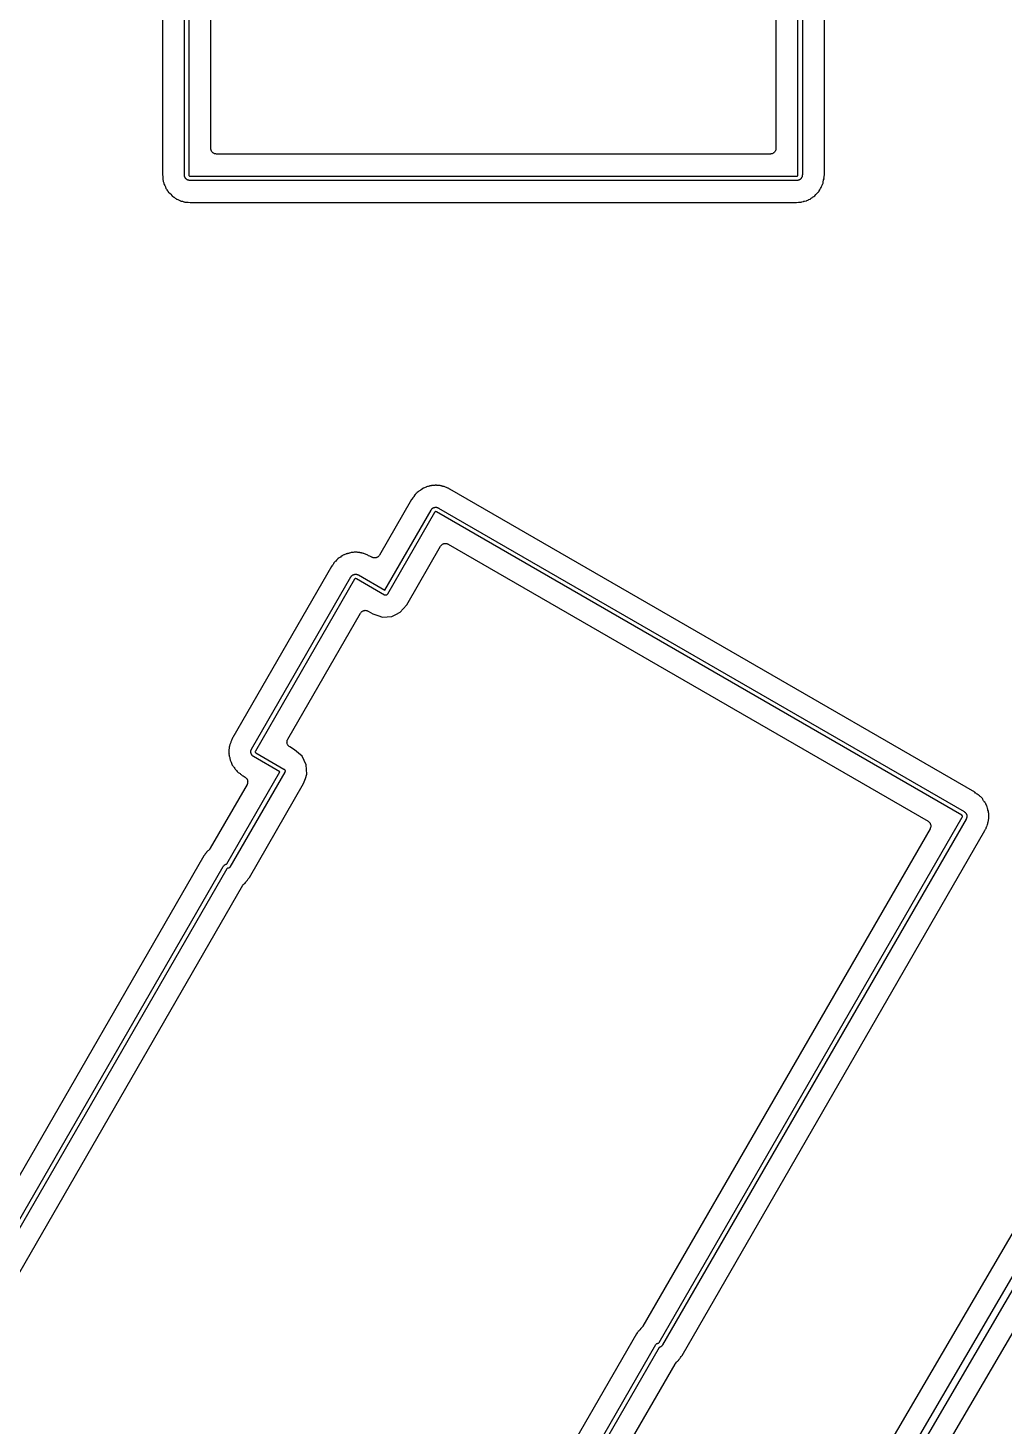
# Model space of a CAD drawing. Extents: x 63 to 223, y -147 to -32.
# Drawn here: x 188.03 to 210.49, y -121.15 to -88.98 of the extents above; entities that cross this region are included whole.
import ezdxf

# ---------------------------------------------------------------- set-up
doc = ezdxf.new("R2010")
doc.units = 0
doc.header["$MEASUREMENT"] = 0
doc.layers.add('BLACK', color=7, linetype='CONTINUOUS')

msp = doc.modelspace()

# ---------------------------------------------------------------- linework, layer by layer
at = {"layer": 'Black'}
for p, q in [((191.119, -78.3968), (191.119, -92.3582)), ((191.627, -92.3625), (191.627, -78.3925)), ((191.727, -78.3963), (191.727, -92.3587)), ((205.749, -92.3587), (205.749, -78.3963)), ((205.849, -78.3925), (205.849, -92.3625)), ((206.357, -92.3582), (206.357, -78.3968)), ((192.235, -91.7537), (192.235, -79.0013)), ((205.241, -79.0013), (205.241, -91.7537)), ((192.237, -91.7646), (192.235, -91.7537)), ((192.237, -91.7758), (192.237, -91.7646)), ((192.241, -91.7862), (192.237, -91.7758)), ((192.243, -91.7971), (192.241, -91.7862)), ((192.248, -91.8068), (192.243, -91.7971)), ((192.252, -91.8172), (192.248, -91.8068)), ((192.259, -91.8257), (192.252, -91.8172)), ((192.265, -91.8353), (192.259, -91.8257)), ((192.273, -91.8425), (192.265, -91.8353)), ((192.28, -91.851), (192.273, -91.8425)), ((192.29, -91.8565), (192.28, -91.851)), ((192.298, -91.8637), (192.29, -91.8565)), ((192.309, -91.8675), (192.298, -91.8637)), ((192.319, -91.873), (192.309, -91.8675)), ((192.33, -91.875), (192.319, -91.873)), ((192.34, -91.8788), (192.33, -91.875)), ((192.351, -91.8788), (192.34, -91.8788)), ((192.362, -91.8807), (192.351, -91.8788)), ((205.114, -91.8807), (192.362, -91.8807)), ((205.125, -91.8788), (205.114, -91.8807)), ((205.136, -91.8788), (205.125, -91.8788)), ((205.146, -91.875), (205.136, -91.8788)), ((205.157, -91.873), (205.146, -91.875)), ((205.167, -91.8675), (205.157, -91.873)), ((205.177, -91.8637), (205.167, -91.8675)), ((205.186, -91.8565), (205.177, -91.8637)), ((205.196, -91.851), (205.186, -91.8565)), ((205.203, -91.8425), (205.196, -91.851)), ((205.211, -91.8353), (205.203, -91.8425)), ((205.217, -91.8257), (205.211, -91.8353)), ((205.224, -91.8172), (205.217, -91.8257)), ((205.228, -91.8068), (205.224, -91.8172)), ((205.233, -91.7971), (205.228, -91.8068)), ((205.235, -91.7862), (205.233, -91.7971)), ((205.239, -91.7758), (205.235, -91.7862)), ((205.241, -91.7537), (205.239, -91.7646)), ((205.239, -91.7646), (205.239, -91.7758)), ((191.119, -92.3582), (191.126, -92.3952)), ((191.126, -92.3952), (191.127, -92.4106)), ((191.127, -92.4106), (191.129, -92.4258)), ((191.129, -92.4258), (191.127, -92.459)), ((191.127, -92.459), (191.131, -92.4705)), ((191.131, -92.4705), (191.135, -92.4907)), ((191.135, -92.4907), (191.138, -92.5084)), ((191.138, -92.5084), (191.139, -92.5095)), ((191.139, -92.5095), (191.143, -92.5282)), ((191.143, -92.5282), (191.149, -92.5467)), ((191.149, -92.5467), (191.15, -92.5545)), ((191.15, -92.5545), (191.153, -92.561)), ((191.153, -92.561), (191.16, -92.5794)), ((191.16, -92.5794), (191.161, -92.582)), ((191.161, -92.582), (191.175, -92.6031)), ((191.175, -92.6031), (191.183, -92.6209)), ((191.183, -92.6209), (191.191, -92.6384)), ((191.191, -92.6384), (191.2, -92.6705)), ((191.628, -92.3662), (191.627, -92.3625)), ((191.628, -92.37), (191.628, -92.3662)), ((191.628, -92.3729), (191.628, -92.37)), ((191.628, -92.3757), (191.628, -92.3729)), ((191.629, -92.3832), (191.628, -92.3757)), ((191.63, -92.3908), (191.629, -92.3832)), ((191.631, -92.3934), (191.63, -92.3908)), ((191.632, -92.3961), (191.631, -92.3934)), ((191.632, -92.3988), (191.632, -92.3961)), ((191.633, -92.4016), (191.632, -92.3988)), ((191.635, -92.4069), (191.633, -92.4016)), ((191.637, -92.4125), (191.635, -92.4069)), ((191.639, -92.4148), (191.637, -92.4125)), ((191.639, -92.416), (191.639, -92.4148)), ((191.639, -92.4161), (191.639, -92.416)), ((191.64, -92.4168), (191.639, -92.4161)), ((191.64, -92.4173), (191.64, -92.4168)), ((191.64, -92.4175), (191.64, -92.4173)), ((191.643, -92.4236), (191.64, -92.4175)), ((191.647, -92.4311), (191.643, -92.4236)), ((191.648, -92.4313), (191.647, -92.4311)), ((191.648, -92.4315), (191.648, -92.4313)), ((191.649, -92.4329), (191.648, -92.4315)), ((191.65, -92.4345), (191.649, -92.4329)), ((191.651, -92.4369), (191.65, -92.4345)), ((191.653, -92.4397), (191.651, -92.4369)), ((191.657, -92.4438), (191.653, -92.4397)), ((191.66, -92.4483), (191.657, -92.4438)), ((191.663, -92.4499), (191.66, -92.4483)), ((191.665, -92.4521), (191.663, -92.4499)), ((191.666, -92.4527), (191.665, -92.4521)), ((191.666, -92.4538), (191.666, -92.4527)), ((191.672, -92.4584), (191.666, -92.4538)), ((191.678, -92.4634), (191.672, -92.4584)), ((191.679, -92.4639), (191.678, -92.4634)), ((191.68, -92.4647), (191.679, -92.4639)), ((191.681, -92.4655), (191.68, -92.4647)), ((191.682, -92.4664), (191.681, -92.4655)), ((191.69, -92.4708), (191.682, -92.4664)), ((191.697, -92.4752), (191.69, -92.4708)), ((191.7, -92.4763), (191.697, -92.4752)), ((191.703, -92.4779), (191.7, -92.4763)), ((191.71, -92.4804), (191.703, -92.4779)), ((191.717, -92.4831), (191.71, -92.4804)), ((191.721, -92.4838), (191.717, -92.4831)), ((191.725, -92.4852), (191.721, -92.4838)), ((191.733, -92.4862), (191.725, -92.4852)), ((191.727, -92.3587), (191.727, -92.3616)), ((191.727, -92.3616), (191.727, -92.3654)), ((191.727, -92.3654), (191.728, -92.3665)), ((191.728, -92.3665), (191.728, -92.3669)), ((191.728, -92.3669), (191.728, -92.368)), ((191.728, -92.368), (191.728, -92.3691)), ((191.728, -92.3691), (191.728, -92.3694)), ((191.728, -92.3694), (191.728, -92.3702)), ((191.728, -92.3702), (191.729, -92.3725)), ((191.729, -92.3725), (191.732, -92.3783)), ((191.732, -92.3783), (191.734, -92.3802)), ((191.74, -92.4875), (191.733, -92.4862)), ((191.734, -92.3802), (191.736, -92.3817)), ((191.736, -92.3817), (191.738, -92.3836)), ((191.738, -92.3836), (191.742, -92.3859)), ((191.742, -92.4875), (191.74, -92.4875)), ((191.742, -92.3859), (191.745, -92.387)), ((191.745, -92.488), (191.742, -92.4875)), ((191.745, -92.387), (191.746, -92.3873)), ((191.749, -92.488), (191.745, -92.488)), ((191.746, -92.3873), (191.748, -92.3876)), ((191.748, -92.3876), (191.75, -92.3882)), ((191.753, -92.4887), (191.749, -92.488)), ((191.75, -92.3882), (191.75, -92.3882)), ((191.75, -92.3882), (191.754, -92.3882)), ((205.723, -92.4887), (191.753, -92.4887)), ((191.754, -92.3882), (191.757, -92.3887)), ((191.757, -92.3887), (205.718, -92.3887)), ((205.718, -92.3887), (205.719, -92.3885)), ((205.719, -92.3885), (205.724, -92.3884)), ((205.728, -92.4878), (205.723, -92.4887)), ((205.724, -92.3884), (205.729, -92.3875)), ((205.733, -92.4877), (205.728, -92.4878)), ((205.729, -92.3875), (205.734, -92.386)), ((205.729, -92.3875), (205.729, -92.3875)), ((205.734, -92.4875), (205.733, -92.4877)), ((205.734, -92.3859), (205.738, -92.3836)), ((205.734, -92.386), (205.734, -92.3859)), ((205.734, -92.3859), (205.734, -92.3859)), ((205.736, -92.4875), (205.734, -92.4875)), ((205.745, -92.486), (205.736, -92.4875)), ((205.736, -92.4875), (205.736, -92.4875)), ((205.736, -92.4875), (205.736, -92.4875)), ((205.738, -92.3836), (205.74, -92.3817)), ((205.74, -92.3817), (205.743, -92.3779)), ((205.74, -92.3817), (205.74, -92.3817)), ((205.743, -92.3779), (205.744, -92.3778)), ((205.744, -92.3773), (205.745, -92.3763)), ((205.744, -92.3778), (205.744, -92.3773)), ((205.745, -92.3752), (205.747, -92.371)), ((205.745, -92.3763), (205.745, -92.3752)), ((205.753, -92.4845), (205.745, -92.486)), ((205.747, -92.371), (205.748, -92.3695)), ((205.748, -92.3665), (205.749, -92.3654)), ((205.748, -92.3669), (205.748, -92.3665)), ((205.748, -92.3672), (205.748, -92.3669)), ((205.748, -92.3675), (205.748, -92.3672)), ((205.748, -92.3695), (205.748, -92.3675)), ((205.749, -92.3616), (205.749, -92.3587)), ((205.749, -92.3654), (205.749, -92.3616)), ((205.755, -92.4838), (205.753, -92.4844)), ((205.753, -92.4844), (205.753, -92.4845)), ((205.753, -92.4845), (205.753, -92.4845)), ((205.757, -92.4834), (205.755, -92.4838)), ((205.765, -92.4806), (205.757, -92.4834)), ((205.773, -92.4779), (205.765, -92.4806)), ((205.776, -92.4763), (205.773, -92.4779)), ((205.779, -92.4752), (205.776, -92.4763)), ((205.786, -92.4708), (205.779, -92.4752)), ((205.794, -92.4664), (205.786, -92.4708)), ((205.795, -92.4655), (205.794, -92.4664)), ((205.796, -92.4647), (205.795, -92.4655)), ((205.797, -92.4639), (205.796, -92.4647)), ((205.798, -92.4634), (205.797, -92.4639)), ((205.804, -92.4584), (205.798, -92.4634)), ((205.81, -92.4538), (205.804, -92.4584)), ((205.811, -92.4518), (205.81, -92.4527)), ((205.81, -92.4527), (205.81, -92.4538)), ((205.812, -92.4505), (205.811, -92.4518)), ((205.814, -92.4494), (205.812, -92.4505)), ((205.818, -92.4445), (205.814, -92.4494)), ((205.822, -92.4399), (205.818, -92.4445)), ((205.825, -92.4354), (205.822, -92.4399)), ((205.828, -92.4315), (205.825, -92.4354)), ((205.829, -92.4311), (205.828, -92.4313)), ((205.828, -92.4313), (205.828, -92.4315)), ((205.833, -92.4236), (205.829, -92.4311)), ((205.837, -92.4161), (205.833, -92.4236)), ((205.838, -92.4119), (205.837, -92.4137)), ((205.837, -92.4137), (205.837, -92.4157)), ((205.837, -92.4157), (205.837, -92.4159)), ((205.837, -92.4159), (205.837, -92.4161)), ((205.84, -92.4073), (205.838, -92.4119)), ((205.842, -92.4031), (205.84, -92.4073)), ((205.844, -92.3968), (205.842, -92.4031)), ((205.846, -92.3908), (205.844, -92.3968)), ((205.847, -92.3832), (205.846, -92.3908)), ((205.848, -92.3757), (205.847, -92.3832)), ((205.849, -92.3625), (205.848, -92.3662)), ((205.848, -92.3662), (205.848, -92.37)), ((205.848, -92.37), (205.848, -92.3729)), ((205.848, -92.3729), (205.848, -92.3757)), ((206.284, -92.6529), (206.291, -92.6287)), ((206.291, -92.6287), (206.3, -92.6116)), ((206.3, -92.6116), (206.307, -92.5942)), ((206.307, -92.5942), (206.315, -92.582)), ((206.315, -92.582), (206.316, -92.5794)), ((206.316, -92.5794), (206.323, -92.561)), ((206.323, -92.561), (206.327, -92.554)), ((206.327, -92.554), (206.328, -92.5372)), ((206.328, -92.5372), (206.329, -92.5354)), ((206.329, -92.5336), (206.332, -92.5056)), ((206.329, -92.5354), (206.329, -92.5336)), ((206.332, -92.5056), (206.336, -92.4912)), ((206.336, -92.4912), (206.339, -92.4765)), ((206.339, -92.4765), (206.348, -92.4491)), ((206.347, -92.4258), (206.349, -92.4106)), ((206.348, -92.4491), (206.347, -92.4258)), ((206.348, -92.4491), (206.348, -92.4491)), ((206.349, -92.4106), (206.35, -92.3952)), ((206.35, -92.3952), (206.357, -92.3582)), ((191.2, -92.6705), (191.202, -92.6715)), ((191.202, -92.6715), (191.212, -92.6888)), ((191.212, -92.6888), (191.223, -92.7058)), ((191.223, -92.7058), (191.223, -92.7061)), ((191.223, -92.7061), (191.223, -92.7065)), ((191.223, -92.7065), (191.236, -92.7238)), ((191.236, -92.7238), (191.249, -92.741)), ((191.249, -92.741), (191.256, -92.7552)), ((191.256, -92.7552), (191.257, -92.7565)), ((191.257, -92.7565), (191.261, -92.7602)), ((191.261, -92.7602), (191.261, -92.7602)), ((191.261, -92.7602), (191.295, -92.7886)), ((191.295, -92.7886), (191.303, -92.7982)), ((191.303, -92.7982), (191.312, -92.8066)), ((191.312, -92.8066), (191.335, -92.8349)), ((191.335, -92.8349), (191.337, -92.8382)), ((191.337, -92.8382), (191.339, -92.8408)), ((191.339, -92.8408), (191.341, -92.8429)), ((191.341, -92.8429), (191.347, -92.8462)), ((191.347, -92.8462), (191.362, -92.8585)), ((191.362, -92.8585), (191.369, -92.8638)), ((191.369, -92.8638), (191.379, -92.8687)), ((191.379, -92.8687), (191.38, -92.8691)), ((191.38, -92.8691), (191.381, -92.8693)), ((191.381, -92.8693), (191.398, -92.8816)), ((191.398, -92.8816), (191.416, -92.8936)), ((191.416, -92.8936), (191.416, -92.8942)), ((191.416, -92.8942), (191.417, -92.8947)), ((191.417, -92.8947), (191.426, -92.9034)), ((191.426, -92.9034), (191.438, -92.911)), ((191.438, -92.911), (191.441, -92.9129)), ((191.441, -92.9129), (191.441, -92.9131)), ((191.441, -92.9131), (191.445, -92.9162)), ((191.445, -92.9162), (191.445, -92.9164)), ((191.445, -92.9164), (191.445, -92.9164)), ((191.445, -92.9164), (191.474, -92.9255)), ((191.474, -92.9255), (191.488, -92.933)), ((191.488, -92.933), (191.503, -92.9391)), ((191.503, -92.9391), (191.524, -92.9523)), ((191.524, -92.9523), (191.532, -92.9549)), ((191.532, -92.9549), (191.534, -92.9559)), ((191.534, -92.9559), (191.551, -92.9616)), ((191.551, -92.9616), (191.569, -92.9669)), ((205.885, -92.9681), (205.897, -92.9637)), ((205.897, -92.9637), (205.938, -92.9573)), ((205.938, -92.9573), (205.943, -92.9555)), ((205.943, -92.9555), (205.952, -92.9521)), ((205.952, -92.9521), (205.973, -92.9391)), ((205.973, -92.9391), (205.988, -92.933)), ((205.988, -92.933), (206.002, -92.9255)), ((206.002, -92.9255), (206.031, -92.9164)), ((206.031, -92.9162), (206.035, -92.9131)), ((206.031, -92.9164), (206.031, -92.9162)), ((206.031, -92.9164), (206.031, -92.9164)), ((206.035, -92.9131), (206.037, -92.9122)), ((206.037, -92.9122), (206.039, -92.91)), ((206.039, -92.91), (206.042, -92.9082)), ((206.042, -92.9082), (206.044, -92.9058)), ((206.044, -92.9058), (206.054, -92.8966)), ((206.054, -92.8966), (206.072, -92.886)), ((206.072, -92.886), (206.078, -92.8823)), ((206.078, -92.8823), (206.084, -92.8764)), ((206.084, -92.8764), (206.098, -92.8673)), ((206.098, -92.8673), (206.11, -92.857)), ((206.11, -92.857), (206.136, -92.8424)), ((206.136, -92.8424), (206.137, -92.8403)), ((206.137, -92.8403), (206.163, -92.8078)), ((206.163, -92.8078), (206.173, -92.799)), ((206.173, -92.799), (206.181, -92.7889)), ((206.181, -92.7889), (206.215, -92.7602)), ((206.215, -92.7602), (206.219, -92.7565)), ((206.215, -92.7602), (206.215, -92.7602)), ((206.219, -92.7565), (206.22, -92.7552)), ((206.22, -92.7552), (206.221, -92.7531)), ((206.221, -92.7531), (206.234, -92.7364)), ((206.234, -92.7364), (206.239, -92.7297)), ((206.239, -92.7297), (206.25, -92.7027)), ((206.25, -92.7027), (206.259, -92.6892)), ((206.259, -92.6892), (206.267, -92.6748)), ((206.267, -92.6748), (206.284, -92.6529)), ((191.569, -92.9669), (191.579, -92.968)), ((191.579, -92.968), (191.596, -92.9731)), ((191.596, -92.9731), (191.614, -92.977)), ((191.614, -92.977), (191.624, -92.9812)), ((191.624, -92.9812), (191.638, -92.984)), ((191.638, -92.984), (191.656, -92.9871)), ((191.656, -92.9871), (191.666, -92.9863)), ((191.666, -92.9863), (191.669, -92.9866)), ((191.669, -92.9866), (191.673, -92.9859)), ((191.673, -92.9859), (191.686, -92.9855)), ((191.686, -92.9855), (191.7, -92.9876)), ((191.7, -92.9876), (191.714, -92.9879)), ((191.714, -92.9879), (191.759, -92.9967)), ((191.759, -92.9967), (205.717, -92.9967)), ((205.717, -92.9967), (205.764, -92.9874)), ((205.764, -92.9874), (205.782, -92.987)), ((205.782, -92.987), (205.8, -92.9854)), ((205.8, -92.9854), (205.818, -92.987)), ((205.818, -92.987), (205.819, -92.9868)), ((205.819, -92.9868), (205.838, -92.9835)), ((205.838, -92.9835), (205.872, -92.9706)), ((205.872, -92.9706), (205.885, -92.9681)), ((196.934, -99.7183), (196.929, -99.7244)), ((196.935, -99.7166), (196.934, -99.7183)), ((196.936, -99.7162), (196.935, -99.7166)), ((196.947, -99.7041), (196.936, -99.7162)), ((196.95, -99.7014), (196.947, -99.7041)), ((196.952, -99.6995), (196.95, -99.7014)), ((196.956, -99.6937), (196.952, -99.6995)), ((196.958, -99.6919), (196.956, -99.6937)), ((196.962, -99.6891), (196.958, -99.6919)), ((196.977, -99.675), (196.962, -99.6891)), ((196.986, -99.6673), (196.977, -99.675)), ((196.987, -99.6666), (196.986, -99.6673)), ((197.004, -99.6522), (196.987, -99.6663)), ((196.987, -99.6663), (196.987, -99.6664)), ((196.987, -99.6664), (196.987, -99.6666)), ((197.021, -99.6384), (197.004, -99.6522)), ((197.023, -99.6357), (197.021, -99.638)), ((197.021, -99.638), (197.021, -99.6382)), ((197.021, -99.6382), (197.021, -99.6384)), ((197.049, -99.6223), (197.023, -99.6357)), ((197.06, -99.6138), (197.049, -99.6223)), ((197.072, -99.6067), (197.06, -99.6138)), ((197.103, -99.5809), (197.072, -99.6067)), ((197.108, -99.5782), (197.103, -99.5809)), ((197.112, -99.5762), (197.108, -99.5782)), ((197.118, -99.5731), (197.112, -99.5759)), ((197.112, -99.5759), (197.112, -99.5762)), ((197.12, -99.5719), (197.118, -99.5731)), ((197.126, -99.5688), (197.12, -99.5719)), ((197.127, -99.5678), (197.126, -99.5688)), ((197.15, -99.5614), (197.127, -99.5678)), ((197.169, -99.5527), (197.15, -99.5614)), ((197.187, -99.5445), (197.169, -99.5527)), ((197.188, -99.5437), (197.187, -99.5445)), ((197.2, -99.5393), (197.188, -99.5437)), ((197.219, -99.5324), (197.2, -99.5393)), ((197.236, -99.5302), (197.219, -99.5324)), ((197.219, -99.5324), (197.219, -99.5324)), ((197.256, -99.5242), (197.236, -99.5302)), ((197.276, -99.5187), (197.256, -99.5242)), ((197.277, -99.5182), (197.276, -99.5187)), ((197.286, -99.5161), (197.277, -99.5182)), ((197.303, -99.5131), (197.286, -99.5161)), ((197.313, -99.5098), (197.303, -99.5131)), ((197.317, -99.51), (197.313, -99.5098)), ((197.335, -99.5073), (197.317, -99.51)), ((197.338, -99.507), (197.335, -99.5073)), ((197.34, -99.5072), (197.338, -99.507)), ((197.343, -99.5071), (197.34, -99.5072)), ((197.346, -99.5078), (197.343, -99.5071)), ((197.365, -99.506), (197.346, -99.5078)), ((197.385, -99.5051), (197.365, -99.506)), ((197.387, -99.504), (197.385, -99.5051)), ((197.39, -99.5037), (197.387, -99.504)), ((197.398, -99.5015), (197.39, -99.5037)), ((197.409, -99.5013), (197.398, -99.5015)), ((197.411, -99.5008), (197.409, -99.5013)), ((197.414, -99.5013), (197.411, -99.5008)), ((197.425, -99.5015), (197.414, -99.5013)), ((197.433, -99.5036), (197.425, -99.5015)), ((197.436, -99.5039), (197.433, -99.5036)), ((197.438, -99.505), (197.436, -99.5039)), ((197.457, -99.5059), (197.438, -99.505)), ((197.477, -99.5077), (197.457, -99.5059)), ((197.479, -99.507), (197.477, -99.5077)), ((197.482, -99.5071), (197.479, -99.507)), ((197.489, -99.5063), (197.482, -99.5071)), ((197.489, -99.5064), (197.489, -99.5063)), ((197.51, -99.5094), (197.489, -99.5064)), ((197.526, -99.512), (197.51, -99.5094)), ((197.536, -99.5168), (197.526, -99.512)), ((197.54, -99.5178), (197.536, -99.5168)), ((197.544, -99.5198), (197.54, -99.5178)), ((197.549, -99.522), (197.544, -99.5198)), ((197.564, -99.5247), (197.549, -99.522)), ((197.578, -99.5292), (197.564, -99.5247)), ((197.604, -99.5324), (197.578, -99.5292)), ((197.623, -99.5393), (197.604, -99.5324)), ((197.604, -99.5324), (197.604, -99.5324)), ((197.635, -99.5437), (197.623, -99.5393)), ((197.636, -99.5449), (197.635, -99.5437)), ((197.655, -99.5531), (197.636, -99.5449)), ((197.673, -99.5618), (197.655, -99.5531)), ((197.692, -99.5669), (197.673, -99.5618)), ((197.694, -99.5684), (197.692, -99.5669)), ((197.713, -99.5782), (197.694, -99.5684)), ((197.731, -99.5883), (197.713, -99.5782)), ((197.739, -99.591), (197.731, -99.5883)), ((204.209, -103.327), (197.739, -99.591)), ((196.855, -99.8278), (196.115, -101.111)), ((196.893, -99.7849), (196.855, -99.8278)), ((196.901, -99.7719), (196.893, -99.7849)), ((196.91, -99.7597), (196.901, -99.7719)), ((196.929, -99.7244), (196.91, -99.7597)), ((197.325, -100.042), (197.326, -100.041)), ((197.326, -100.041), (197.331, -100.037)), ((197.331, -100.037), (197.336, -100.032)), ((197.336, -100.032), (197.338, -100.032)), ((197.338, -100.032), (197.34, -100.03)), ((197.34, -100.03), (197.341, -100.03)), ((197.341, -100.03), (197.342, -100.029)), ((197.342, -100.029), (197.346, -100.026)), ((197.346, -100.026), (197.351, -100.023)), ((197.351, -100.023), (197.357, -100.02)), ((197.357, -100.02), (197.363, -100.017)), ((197.363, -100.017), (197.37, -100.015)), ((197.37, -100.015), (197.378, -100.013)), ((197.378, -100.013), (197.38, -100.012)), ((197.38, -100.012), (197.382, -100.012)), ((197.382, -100.012), (197.39, -100.01)), ((197.39, -100.01), (197.398, -100.009)), ((197.398, -100.009), (197.401, -100.009)), ((197.401, -100.009), (197.403, -100.009)), ((197.403, -100.009), (197.41, -100.009)), ((197.41, -100.009), (197.418, -100.009)), ((197.418, -100.009), (197.422, -100.009)), ((197.422, -100.009), (197.425, -100.009)), ((197.425, -100.009), (197.433, -100.01)), ((197.433, -100.01), (197.441, -100.012)), ((197.441, -100.012), (197.443, -100.012)), ((197.443, -100.012), (197.445, -100.013)), ((197.445, -100.013), (197.452, -100.015)), ((197.452, -100.015), (197.459, -100.017)), ((197.459, -100.017), (197.465, -100.02)), ((197.465, -100.02), (197.465, -100.02)), ((197.465, -100.02), (197.471, -100.023)), ((197.471, -100.023), (197.473, -100.024)), ((197.473, -100.024), (197.474, -100.025)), ((197.474, -100.025), (209.573, -107.01)), ((196.237, -101.916), (197.302, -100.071)), ((197.385, -100.127), (196.298, -102.009)), ((197.302, -100.071), (197.306, -100.066)), ((197.306, -100.066), (197.31, -100.061)), ((197.31, -100.06), (197.313, -100.056)), ((197.31, -100.061), (197.31, -100.06)), ((197.313, -100.056), (197.318, -100.05)), ((197.318, -100.05), (197.321, -100.047)), ((197.321, -100.047), (197.323, -100.044)), ((197.323, -100.044), (197.325, -100.042)), ((197.39, -100.12), (197.385, -100.126)), ((197.385, -100.126), (197.385, -100.127)), ((197.393, -100.116), (197.39, -100.12)), ((197.395, -100.114), (197.393, -100.115)), ((197.393, -100.115), (197.393, -100.116)), ((197.399, -100.111), (197.395, -100.114)), ((197.4, -100.11), (197.399, -100.111)), ((197.401, -100.11), (197.4, -100.11)), ((197.403, -100.109), (197.401, -100.11)), ((197.404, -100.109), (197.403, -100.109)), ((197.405, -100.109), (197.404, -100.109)), ((197.409, -100.108), (197.405, -100.109)), ((197.411, -100.108), (197.409, -100.108)), ((197.409, -100.108), (197.409, -100.108)), ((197.414, -100.108), (197.411, -100.108)), ((197.418, -100.109), (197.414, -100.108)), ((197.419, -100.109), (197.418, -100.109)), ((197.42, -100.109), (197.419, -100.109)), ((197.419, -100.109), (197.419, -100.109)), ((197.421, -100.11), (197.42, -100.109)), ((197.425, -100.112), (197.421, -100.11)), ((209.52, -107.094), (197.425, -100.112)), ((196.744, -102.253), (197.524, -100.902)), ((197.524, -100.902), (197.531, -100.894)), ((197.531, -100.894), (197.537, -100.884)), ((197.537, -100.884), (197.545, -100.877)), ((197.545, -100.877), (197.552, -100.868)), ((197.552, -100.868), (197.562, -100.863)), ((197.562, -100.863), (197.57, -100.856)), ((197.57, -100.856), (197.581, -100.852)), ((197.581, -100.852), (197.59, -100.846)), ((197.59, -100.846), (197.601, -100.844)), ((197.601, -100.844), (197.612, -100.841)), ((197.612, -100.841), (197.623, -100.841)), ((197.623, -100.841), (197.634, -100.839)), ((197.634, -100.839), (197.645, -100.841)), ((197.645, -100.841), (197.656, -100.841)), ((197.656, -100.841), (197.666, -100.844)), ((197.666, -100.844), (197.677, -100.846)), ((197.677, -100.846), (197.687, -100.852)), ((197.687, -100.852), (197.697, -100.856)), ((197.697, -100.856), (208.742, -107.232)), ((195.047, -101.323), (195.04, -101.335)), ((195.055, -101.312), (195.047, -101.323)), ((195.069, -101.286), (195.055, -101.312)), ((195.084, -101.273), (195.069, -101.286)), ((195.096, -101.259), (195.084, -101.273)), ((195.108, -101.246), (195.096, -101.259)), ((195.124, -101.222), (195.108, -101.246)), ((195.133, -101.214), (195.124, -101.222)), ((195.148, -101.2), (195.133, -101.214)), ((195.15, -101.198), (195.148, -101.2)), ((195.151, -101.197), (195.15, -101.198)), ((195.163, -101.187), (195.151, -101.197)), ((195.192, -101.171), (195.163, -101.187)), ((195.204, -101.161), (195.192, -101.171)), ((195.217, -101.153), (195.204, -101.161)), ((195.237, -101.136), (195.217, -101.153)), ((195.25, -101.131), (195.237, -101.136)), ((195.266, -101.121), (195.25, -101.131)), ((195.283, -101.112), (195.266, -101.121)), ((195.292, -101.105), (195.283, -101.112)), ((195.294, -101.104), (195.292, -101.105)), ((195.298, -101.104), (195.294, -101.104)), ((195.304, -101.102), (195.298, -101.104)), ((195.322, -101.094), (195.304, -101.102)), ((195.341, -101.085), (195.322, -101.094)), ((195.349, -101.08), (195.341, -101.085)), ((195.352, -101.079), (195.349, -101.08)), ((195.375, -101.076), (195.352, -101.079)), ((195.379, -101.075), (195.375, -101.076)), ((195.383, -101.075), (195.379, -101.075)), ((195.386, -101.074), (195.383, -101.075)), ((195.39, -101.074), (195.386, -101.074)), ((195.404, -101.069), (195.39, -101.074)), ((195.419, -101.067), (195.404, -101.069)), ((195.421, -101.066), (195.419, -101.067)), ((195.424, -101.064), (195.421, -101.066)), ((195.428, -101.063), (195.424, -101.064)), ((195.451, -101.053), (195.428, -101.063)), ((195.466, -101.05), (195.451, -101.053)), ((195.486, -101.047), (195.466, -101.05)), ((195.487, -101.047), (195.486, -101.047)), ((195.489, -101.047), (195.487, -101.047)), ((195.499, -101.045), (195.489, -101.046)), ((195.489, -101.046), (195.489, -101.047)), ((195.509, -101.044), (195.499, -101.045)), ((195.513, -101.045), (195.509, -101.044)), ((195.533, -101.044), (195.513, -101.045)), ((195.554, -101.043), (195.533, -101.044)), ((195.566, -101.041), (195.554, -101.043)), ((195.579, -101.043), (195.566, -101.041)), ((195.6, -101.044), (195.579, -101.043)), ((195.619, -101.045), (195.6, -101.044)), ((195.622, -101.046), (195.619, -101.045)), ((195.641, -101.047), (195.622, -101.046)), ((195.659, -101.05), (195.641, -101.047)), ((195.664, -101.05), (195.659, -101.05)), ((195.673, -101.053), (195.664, -101.05)), ((195.691, -101.056), (195.673, -101.053)), ((195.702, -101.059), (195.691, -101.056)), ((195.704, -101.06), (195.702, -101.059)), ((195.705, -101.06), (195.704, -101.06)), ((195.706, -101.061), (195.705, -101.06)), ((195.727, -101.066), (195.706, -101.061)), ((195.747, -101.072), (195.727, -101.066)), ((195.748, -101.071), (195.747, -101.072)), ((195.749, -101.072), (195.748, -101.071)), ((195.754, -101.072), (195.749, -101.072)), ((195.758, -101.074), (195.754, -101.072)), ((195.774, -101.079), (195.758, -101.074)), ((195.791, -101.085), (195.774, -101.079)), ((195.793, -101.086), (195.791, -101.085)), ((195.811, -101.094), (195.793, -101.086)), ((195.829, -101.102), (195.811, -101.094)), ((195.833, -101.103), (195.829, -101.102)), ((195.849, -101.112), (195.833, -101.103)), ((195.867, -101.122), (195.849, -101.112)), ((195.895, -101.131), (195.867, -101.122)), ((195.941, -101.158), (195.895, -101.131)), ((195.951, -101.162), (195.941, -101.158)), ((195.961, -101.167), (195.951, -101.162)), ((195.972, -101.169), (195.961, -101.167)), ((195.982, -101.173), (195.972, -101.169)), ((195.994, -101.173), (195.982, -101.173)), ((196.005, -101.175), (195.994, -101.173)), ((196.015, -101.173), (196.005, -101.175)), ((196.026, -101.173), (196.015, -101.173)), ((196.037, -101.169), (196.026, -101.173)), ((196.048, -101.167), (196.037, -101.169)), ((196.058, -101.162), (196.048, -101.167)), ((196.068, -101.158), (196.058, -101.162)), ((196.077, -101.151), (196.068, -101.158)), ((196.086, -101.145), (196.077, -101.151)), ((196.093, -101.137), (196.086, -101.145)), ((196.102, -101.129), (196.093, -101.137)), ((196.107, -101.12), (196.102, -101.129)), ((196.115, -101.111), (196.107, -101.12)), ((195.011, -101.368), (192.738, -105.306)), ((193.172, -105.571), (195.458, -101.611)), ((195.03, -101.346), (195.011, -101.368)), ((195.031, -101.345), (195.03, -101.346)), ((195.032, -101.344), (195.031, -101.345)), ((195.04, -101.335), (195.032, -101.344)), ((195.458, -101.611), (195.46, -101.608)), ((195.46, -101.608), (195.462, -101.605)), ((195.462, -101.605), (195.463, -101.604)), ((195.463, -101.603), (195.465, -101.601)), ((195.463, -101.604), (195.463, -101.603)), ((195.465, -101.599), (195.47, -101.594)), ((195.465, -101.601), (195.465, -101.599)), ((195.47, -101.594), (195.474, -101.589)), ((195.474, -101.589), (195.475, -101.588)), ((195.475, -101.588), (195.477, -101.586)), ((195.477, -101.586), (195.48, -101.584)), ((195.48, -101.584), (195.483, -101.581)), ((195.483, -101.581), (195.488, -101.577)), ((195.488, -101.577), (195.492, -101.573)), ((195.492, -101.573), (195.494, -101.572)), ((195.494, -101.572), (195.497, -101.57)), ((195.497, -101.57), (195.498, -101.569)), ((195.498, -101.569), (195.505, -101.565)), ((195.498, -101.569), (195.498, -101.569)), ((195.505, -101.565), (195.512, -101.561)), ((195.512, -101.561), (195.513, -101.561)), ((195.513, -101.561), (195.516, -101.56)), ((195.513, -101.561), (195.513, -101.561)), ((195.516, -101.56), (195.519, -101.558)), ((195.519, -101.558), (195.526, -101.556)), ((195.526, -101.556), (195.53, -101.555)), ((195.53, -101.555), (195.531, -101.554)), ((195.531, -101.554), (195.533, -101.553)), ((195.533, -101.553), (195.536, -101.552)), ((195.536, -101.552), (195.542, -101.551)), ((195.542, -101.551), (195.547, -101.549)), ((195.547, -101.549), (195.55, -101.55)), ((195.55, -101.55), (195.553, -101.549)), ((195.553, -101.549), (195.556, -101.549)), ((195.556, -101.549), (195.56, -101.549)), ((195.558, -101.65), (195.557, -101.651)), ((195.562, -101.649), (195.558, -101.65)), ((195.56, -101.549), (195.568, -101.549)), ((195.564, -101.648), (195.562, -101.649)), ((195.567, -101.648), (195.564, -101.648)), ((195.569, -101.648), (195.567, -101.648)), ((195.568, -101.549), (195.575, -101.549)), ((195.571, -101.649), (195.569, -101.648)), ((195.569, -101.648), (195.569, -101.648)), ((195.579, -101.651), (195.571, -101.649)), ((195.575, -101.549), (195.577, -101.549)), ((195.577, -101.549), (195.58, -101.549)), ((195.58, -101.549), (195.583, -101.55)), ((195.583, -101.55), (195.586, -101.549)), ((195.586, -101.549), (195.591, -101.551)), ((195.591, -101.551), (195.597, -101.552)), ((195.597, -101.552), (195.6, -101.553)), ((195.6, -101.553), (195.6, -101.554)), ((195.6, -101.554), (195.601, -101.554)), ((195.601, -101.554), (195.603, -101.554)), ((195.603, -101.554), (195.609, -101.557)), ((195.609, -101.557), (195.617, -101.559)), ((195.617, -101.559), (195.617, -101.56)), ((195.617, -101.56), (195.619, -101.56)), ((195.619, -101.56), (195.624, -101.563)), ((195.624, -101.563), (195.63, -101.565)), ((195.63, -101.565), (196.237, -101.916)), ((195.542, -101.664), (193.259, -105.62)), ((195.544, -101.662), (195.542, -101.664)), ((195.547, -101.658), (195.544, -101.662)), ((195.548, -101.656), (195.547, -101.658)), ((195.547, -101.658), (195.547, -101.658)), ((195.55, -101.655), (195.548, -101.656)), ((195.552, -101.653), (195.55, -101.655)), ((195.555, -101.651), (195.552, -101.653)), ((195.557, -101.651), (195.555, -101.651)), ((195.579, -101.652), (195.579, -101.651)), ((195.584, -101.654), (195.579, -101.652)), ((195.585, -101.654), (195.584, -101.654)), ((196.23, -102.027), (195.585, -101.654)), ((196.234, -102.029), (196.23, -102.027)), ((196.238, -102.031), (196.234, -102.029)), ((196.242, -102.032), (196.238, -102.031)), ((196.246, -102.033), (196.242, -102.032)), ((196.251, -102.033), (196.246, -102.033)), ((196.255, -102.034), (196.251, -102.033)), ((196.259, -102.033), (196.255, -102.034)), ((196.264, -102.033), (196.259, -102.033)), ((196.268, -102.032), (196.264, -102.033)), ((196.272, -102.031), (196.268, -102.032)), ((196.276, -102.029), (196.272, -102.031)), ((196.28, -102.027), (196.276, -102.029)), ((196.283, -102.024), (196.28, -102.027)), ((196.287, -102.022), (196.283, -102.024)), ((196.29, -102.019), (196.287, -102.022)), ((196.293, -102.016), (196.29, -102.019)), ((196.295, -102.012), (196.293, -102.016)), ((196.298, -102.009), (196.295, -102.012)), ((196.664, -102.344), (196.744, -102.253)), ((194.003, -105.347), (195.68, -102.443)), ((195.68, -102.443), (195.687, -102.434)), ((195.687, -102.434), (195.692, -102.424)), ((195.692, -102.424), (195.701, -102.417)), ((195.701, -102.417), (195.708, -102.409)), ((195.708, -102.409), (195.718, -102.403)), ((195.718, -102.403), (195.726, -102.396)), ((195.726, -102.396), (195.737, -102.392)), ((195.737, -102.392), (195.746, -102.387)), ((195.746, -102.387), (195.757, -102.385)), ((195.757, -102.385), (195.768, -102.381)), ((195.768, -102.381), (195.779, -102.381)), ((195.779, -102.381), (195.79, -102.379)), ((195.79, -102.379), (195.801, -102.381)), ((195.801, -102.381), (195.812, -102.381)), ((195.812, -102.381), (195.822, -102.385)), ((195.822, -102.385), (195.833, -102.387)), ((195.833, -102.387), (195.843, -102.392)), ((195.843, -102.392), (195.853, -102.396)), ((195.853, -102.396), (195.965, -102.461)), ((195.965, -102.461), (196.079, -102.5)), ((196.079, -102.5), (196.079, -102.5)), ((196.079, -102.5), (196.079, -102.5)), ((196.079, -102.5), (196.182, -102.535)), ((196.182, -102.535), (196.29, -102.528)), ((196.29, -102.528), (196.399, -102.521)), ((196.29, -102.528), (196.29, -102.528)), ((196.29, -102.528), (196.29, -102.528)), ((196.399, -102.521), (196.495, -102.473)), ((196.495, -102.473), (196.593, -102.425)), ((196.495, -102.473), (196.495, -102.473)), ((196.495, -102.473), (196.495, -102.473)), ((196.593, -102.425), (196.664, -102.344)), ((196.664, -102.344), (196.664, -102.344)), ((196.664, -102.344), (196.664, -102.344)), ((218.525, -103.291), (194.524, -144.345)), ((194.889, -144.728), (219.007, -103.472)), ((219.14, -103.543), (195.01, -144.818)), ((209.816, -106.563), (204.209, -103.327)), ((204.209, -103.327), (204.209, -103.327)), ((195.455, -145.063), (219.572, -103.81)), ((192.666, -105.496), (192.662, -105.513)), ((192.67, -105.479), (192.666, -105.496)), ((192.671, -105.467), (192.67, -105.479)), ((192.679, -105.451), (192.671, -105.467)), ((192.685, -105.434), (192.679, -105.451)), ((192.691, -105.417), (192.685, -105.434)), ((192.693, -105.407), (192.691, -105.417)), ((192.7, -105.392), (192.693, -105.407)), ((192.708, -105.373), (192.7, -105.392)), ((192.714, -105.353), (192.708, -105.373)), ((192.715, -105.351), (192.714, -105.353)), ((192.725, -105.332), (192.715, -105.351)), ((192.735, -105.314), (192.725, -105.332)), ((192.738, -105.306), (192.735, -105.314)), ((193.986, -105.411), (193.988, -105.4)), ((193.988, -105.422), (193.986, -105.411)), ((193.988, -105.389), (193.991, -105.378)), ((193.988, -105.4), (193.988, -105.389)), ((193.988, -105.433), (193.988, -105.422)), ((193.991, -105.443), (193.988, -105.433)), ((193.991, -105.378), (193.993, -105.368)), ((193.993, -105.454), (193.991, -105.443)), ((193.993, -105.368), (193.999, -105.358)), ((193.999, -105.464), (193.993, -105.454)), ((193.999, -105.358), (194.003, -105.347)), ((194.003, -105.474), (193.999, -105.464)), ((194.01, -105.483), (194.003, -105.474)), ((194.015, -105.493), (194.01, -105.483)), ((194.024, -105.5), (194.015, -105.493)), ((194.031, -105.508), (194.024, -105.5)), ((194.041, -105.514), (194.031, -105.508)), ((192.649, -105.612), (192.648, -105.633)), ((192.648, -105.633), (192.648, -105.634)), ((192.648, -105.634), (192.651, -105.65)), ((192.65, -105.593), (192.649, -105.595)), ((192.649, -105.595), (192.649, -105.612)), ((192.651, -105.584), (192.65, -105.593)), ((192.656, -105.565), (192.651, -105.584)), ((192.651, -105.65), (192.651, -105.668)), ((192.651, -105.668), (192.653, -105.685)), ((192.653, -105.685), (192.652, -105.698)), ((192.652, -105.698), (192.652, -105.698)), ((192.652, -105.698), (192.655, -105.719)), ((192.655, -105.719), (192.656, -105.731)), ((192.658, -105.547), (192.656, -105.565)), ((192.656, -105.731), (192.669, -105.765)), ((192.66, -105.528), (192.658, -105.547)), ((192.662, -105.513), (192.66, -105.52)), ((192.66, -105.52), (192.66, -105.528)), ((192.669, -105.765), (192.671, -105.779)), ((192.671, -105.779), (192.675, -105.792)), ((192.675, -105.792), (192.679, -105.825)), ((192.679, -105.825), (192.679, -105.826)), ((192.679, -105.826), (192.686, -105.845)), ((193.154, -105.633), (193.155, -105.626)), ((193.154, -105.635), (193.154, -105.633)), ((193.154, -105.638), (193.154, -105.635)), ((193.156, -105.644), (193.154, -105.638)), ((193.155, -105.626), (193.156, -105.62)), ((193.156, -105.618), (193.157, -105.614)), ((193.156, -105.62), (193.156, -105.618)), ((193.156, -105.646), (193.156, -105.644)), ((193.156, -105.647), (193.156, -105.646)), ((193.157, -105.655), (193.156, -105.647)), ((193.157, -105.614), (193.158, -105.607)), ((193.159, -105.663), (193.157, -105.655)), ((193.158, -105.607), (193.159, -105.603)), ((193.159, -105.603), (193.16, -105.6)), ((193.159, -105.665), (193.159, -105.663)), ((193.16, -105.667), (193.159, -105.665)), ((193.16, -105.6), (193.162, -105.593)), ((193.162, -105.675), (193.16, -105.667)), ((193.162, -105.593), (193.164, -105.586)), ((193.164, -105.682), (193.162, -105.675)), ((193.164, -105.586), (193.167, -105.58)), ((193.167, -105.688), (193.164, -105.682)), ((193.167, -105.58), (193.17, -105.574)), ((193.167, -105.58), (193.167, -105.58)), ((193.17, -105.694), (193.167, -105.688)), ((193.167, -105.688), (193.167, -105.688)), ((193.17, -105.574), (193.171, -105.572)), ((193.173, -105.699), (193.17, -105.694)), ((193.171, -105.572), (193.172, -105.571)), ((193.176, -105.703), (193.173, -105.699)), ((193.177, -105.704), (193.176, -105.703)), ((193.177, -105.705), (193.177, -105.704)), ((193.179, -105.707), (193.177, -105.705)), ((193.179, -105.709), (193.179, -105.707)), ((193.184, -105.714), (193.179, -105.709)), ((193.188, -105.719), (193.184, -105.714)), ((193.189, -105.72), (193.188, -105.719)), ((193.191, -105.722), (193.189, -105.72)), ((193.194, -105.724), (193.191, -105.722)), ((193.197, -105.727), (193.194, -105.724)), ((193.202, -105.731), (193.197, -105.727)), ((193.206, -105.735), (193.202, -105.731)), ((193.208, -105.736), (193.206, -105.735)), ((193.211, -105.738), (193.208, -105.736)), ((193.215, -105.741), (193.211, -105.738)), ((193.218, -105.743), (193.215, -105.741)), ((193.825, -106.093), (193.218, -105.743)), ((193.256, -105.63), (193.255, -105.633)), ((193.255, -105.633), (193.256, -105.64)), ((193.257, -105.624), (193.256, -105.625)), ((193.256, -105.625), (193.256, -105.628)), ((193.256, -105.628), (193.256, -105.63)), ((193.256, -105.64), (193.256, -105.641)), ((193.256, -105.641), (193.256, -105.642)), ((193.256, -105.642), (193.257, -105.644)), ((193.259, -105.62), (193.257, -105.624)), ((193.257, -105.644), (193.257, -105.645)), ((193.257, -105.645), (193.258, -105.646)), ((193.258, -105.646), (193.261, -105.65)), ((193.261, -105.65), (193.261, -105.65)), ((193.261, -105.65), (193.262, -105.652)), ((193.262, -105.652), (193.264, -105.653)), ((193.264, -105.653), (193.266, -105.655)), ((193.266, -105.655), (193.269, -105.657)), ((193.269, -105.657), (193.272, -105.659)), ((193.272, -105.659), (193.918, -106.032)), ((194.049, -105.521), (194.041, -105.514)), ((194.161, -105.586), (194.049, -105.521)), ((194.253, -105.666), (194.161, -105.586)), ((194.334, -105.737), (194.253, -105.666)), ((194.253, -105.666), (194.253, -105.666)), ((194.253, -105.666), (194.253, -105.666)), ((194.381, -105.834), (194.334, -105.737)), ((192.6, -108.215), (193.825, -106.093)), ((193.936, -106.1), (192.674, -108.286)), ((192.686, -105.845), (192.691, -105.857)), ((192.691, -105.857), (192.691, -105.858)), ((192.691, -105.858), (192.7, -105.876)), ((192.7, -105.876), (192.708, -105.895)), ((192.708, -105.895), (192.715, -105.918)), ((192.715, -105.918), (192.716, -105.919)), ((192.716, -105.919), (192.719, -105.925)), ((192.719, -105.925), (192.72, -105.927)), ((192.72, -105.927), (192.723, -105.933)), ((192.723, -105.933), (192.723, -105.933)), ((192.723, -105.933), (192.725, -105.937)), ((192.725, -105.937), (192.728, -105.942)), ((192.728, -105.942), (192.754, -105.973)), ((192.754, -105.973), (192.761, -105.985)), ((192.761, -105.985), (192.769, -105.996)), ((192.769, -105.996), (192.783, -106.022)), ((192.783, -106.022), (192.798, -106.035)), ((192.798, -106.035), (192.81, -106.049)), ((192.81, -106.049), (192.822, -106.062)), ((192.822, -106.062), (192.838, -106.086)), ((192.838, -106.086), (192.847, -106.094)), ((192.847, -106.094), (192.862, -106.108)), ((192.862, -106.108), (192.864, -106.11)), ((192.864, -106.11), (192.865, -106.111)), ((192.865, -106.111), (192.877, -106.121)), ((192.877, -106.121), (192.906, -106.137)), ((192.906, -106.137), (192.918, -106.147)), ((192.918, -106.147), (192.931, -106.155)), ((193.918, -106.032), (193.921, -106.035)), ((193.921, -106.035), (193.925, -106.037)), ((193.925, -106.037), (193.928, -106.04)), ((193.928, -106.04), (193.931, -106.043)), ((193.931, -106.043), (193.933, -106.047)), ((193.933, -106.047), (193.936, -106.05)), ((193.936, -106.05), (193.938, -106.054)), ((193.938, -106.096), (193.936, -106.1)), ((193.938, -106.054), (193.94, -106.058)), ((193.94, -106.092), (193.938, -106.096)), ((193.94, -106.058), (193.941, -106.062)), ((193.941, -106.088), (193.94, -106.092)), ((193.941, -106.062), (193.942, -106.066)), ((193.942, -106.084), (193.941, -106.088)), ((193.942, -106.066), (193.942, -106.071)), ((193.942, -106.071), (193.943, -106.075)), ((193.943, -106.075), (193.942, -106.079)), ((193.942, -106.079), (193.942, -106.084)), ((194.43, -105.931), (194.381, -105.834)), ((194.381, -105.834), (194.381, -105.834)), ((194.381, -105.834), (194.381, -105.834)), ((194.41, -106.248), (194.444, -106.147)), ((194.437, -106.038), (194.43, -105.931)), ((194.444, -106.147), (194.437, -106.038)), ((194.437, -106.038), (194.437, -106.038)), ((194.437, -106.038), (194.437, -106.038)), ((193.067, -106.389), (192.222, -107.854)), ((192.931, -106.155), (192.958, -106.179)), ((192.958, -106.179), (192.972, -106.187)), ((192.972, -106.187), (192.973, -106.188)), ((192.973, -106.188), (192.974, -106.189)), ((192.974, -106.189), (192.975, -106.19)), ((192.975, -106.19), (193.021, -106.216)), ((193.021, -106.216), (193.029, -106.223)), ((193.029, -106.223), (193.039, -106.229)), ((193.039, -106.229), (193.046, -106.237)), ((193.046, -106.237), (193.054, -106.244)), ((193.054, -106.244), (193.06, -106.254)), ((193.06, -106.254), (193.067, -106.262)), ((193.067, -106.262), (193.071, -106.273)), ((193.071, -106.379), (193.067, -106.389)), ((193.071, -106.273), (193.077, -106.282)), ((193.077, -106.369), (193.071, -106.379)), ((193.077, -106.282), (193.078, -106.293)), ((193.078, -106.358), (193.077, -106.369)), ((193.078, -106.293), (193.082, -106.304)), ((193.082, -106.348), (193.078, -106.358)), ((193.082, -106.304), (193.082, -106.315)), ((193.082, -106.315), (193.084, -106.326)), ((193.084, -106.326), (193.082, -106.337)), ((193.082, -106.337), (193.082, -106.348)), ((193.121, -108.529), (194.37, -106.365)), ((194.37, -106.365), (194.41, -106.248)), ((194.41, -106.248), (194.41, -106.248)), ((194.41, -106.248), (194.41, -106.248)), ((209.838, -106.583), (209.816, -106.563)), ((209.839, -106.583), (209.838, -106.583)), ((209.84, -106.584), (209.839, -106.583)), ((209.849, -106.592), (209.84, -106.584)), ((209.861, -106.599), (209.849, -106.592)), ((209.872, -106.607), (209.861, -106.599)), ((209.898, -106.621), (209.872, -106.607)), ((209.9, -106.623), (209.898, -106.621)), ((209.917, -106.637), (209.9, -106.623)), ((209.9, -106.623), (209.9, -106.623)), ((209.9, -106.623), (209.9, -106.623)), ((209.934, -106.651), (209.917, -106.637)), ((209.934, -106.652), (209.934, -106.651)), ((209.934, -106.651), (209.934, -106.651)), ((209.935, -106.652), (209.934, -106.652)), ((209.944, -106.66), (209.935, -106.652)), ((209.959, -106.674), (209.944, -106.66)), ((209.963, -106.677), (209.959, -106.674)), ((209.965, -106.679), (209.963, -106.677)), ((209.969, -106.684), (209.965, -106.679)), ((209.971, -106.686), (209.969, -106.684)), ((209.974, -106.689), (209.971, -106.686)), ((209.985, -106.701), (209.974, -106.689)), ((209.986, -106.702), (209.985, -106.701)), ((209.987, -106.703), (209.986, -106.702)), ((209.992, -106.709), (209.987, -106.703)), ((210.001, -106.727), (209.992, -106.709)), ((210.003, -106.729), (210.001, -106.727)), ((210.004, -106.731), (210.003, -106.729)), ((210.02, -106.759), (210.004, -106.731)), ((210.029, -106.77), (210.02, -106.759)), ((210.037, -106.783), (210.029, -106.77)), ((210.055, -106.802), (210.037, -106.783)), ((209.522, -107.096), (209.52, -107.094)), ((209.526, -107.099), (209.522, -107.096)), ((209.528, -107.1), (209.526, -107.099)), ((209.526, -107.099), (209.526, -107.099)), ((209.528, -107.101), (209.528, -107.1)), ((209.531, -107.105), (209.528, -107.101)), ((209.533, -107.107), (209.531, -107.105)), ((209.533, -107.109), (209.533, -107.107)), ((209.534, -107.11), (209.533, -107.109)), ((209.535, -107.114), (209.534, -107.11)), ((209.536, -107.116), (209.535, -107.114)), ((209.536, -107.119), (209.536, -107.116)), ((209.573, -107.01), (209.576, -107.012)), ((209.576, -107.012), (209.579, -107.014)), ((209.579, -107.014), (209.58, -107.015)), ((209.58, -107.015), (209.581, -107.015)), ((209.581, -107.015), (209.583, -107.017)), ((209.583, -107.017), (209.585, -107.017)), ((209.585, -107.017), (209.59, -107.022)), ((209.59, -107.022), (209.595, -107.026)), ((209.595, -107.026), (209.596, -107.027)), ((209.596, -107.027), (209.598, -107.029)), ((209.598, -107.029), (209.6, -107.032)), ((209.6, -107.032), (209.603, -107.035)), ((209.603, -107.035), (209.608, -107.041)), ((209.608, -107.041), (209.611, -107.045)), ((209.611, -107.045), (209.611, -107.046)), ((209.611, -107.046), (209.613, -107.048)), ((209.613, -107.048), (209.615, -107.05)), ((209.615, -107.05), (209.618, -107.055)), ((209.618, -107.055), (209.621, -107.06)), ((209.621, -107.06), (209.622, -107.063)), ((209.622, -107.063), (209.623, -107.065)), ((209.623, -107.065), (209.624, -107.068)), ((209.624, -107.068), (209.626, -107.071)), ((209.626, -107.071), (209.628, -107.078)), ((209.628, -107.078), (209.629, -107.082)), ((209.629, -107.082), (209.63, -107.083)), ((209.63, -107.083), (209.631, -107.085)), ((209.631, -107.085), (209.632, -107.088)), ((209.632, -107.088), (209.633, -107.094)), ((209.633, -107.094), (209.635, -107.099)), ((209.635, -107.099), (209.634, -107.102)), ((209.634, -107.102), (209.635, -107.105)), ((209.635, -107.105), (209.635, -107.108)), ((209.635, -107.108), (209.635, -107.112)), ((209.635, -107.112), (209.635, -107.12)), ((210.06, -106.81), (210.055, -106.802)), ((210.069, -106.827), (210.06, -106.81)), ((210.076, -106.836), (210.069, -106.827)), ((210.076, -106.837), (210.076, -106.836)), ((210.077, -106.838), (210.076, -106.837)), ((210.081, -106.847), (210.077, -106.838)), ((210.083, -106.852), (210.081, -106.847)), ((210.084, -106.855), (210.083, -106.852)), ((210.086, -106.859), (210.084, -106.855)), ((210.088, -106.863), (210.086, -106.859)), ((210.088, -106.864), (210.088, -106.863)), ((210.096, -106.882), (210.088, -106.864)), ((210.103, -106.9), (210.096, -106.882)), ((210.104, -106.9), (210.103, -106.9)), ((210.107, -106.928), (210.104, -106.9)), ((210.108, -106.931), (210.107, -106.928)), ((210.108, -106.934), (210.108, -106.931)), ((210.11, -106.939), (210.108, -106.934)), ((210.11, -106.942), (210.11, -106.939)), ((210.115, -106.956), (210.11, -106.942)), ((210.117, -106.971), (210.115, -106.956)), ((210.118, -106.973), (210.117, -106.971)), ((210.12, -106.976), (210.118, -106.973)), ((210.121, -106.98), (210.12, -106.976)), ((210.131, -107.003), (210.121, -106.98)), ((210.134, -107.018), (210.131, -107.003)), ((210.137, -107.038), (210.134, -107.018)), ((210.137, -107.039), (210.137, -107.038)), ((210.137, -107.041), (210.137, -107.039)), ((210.138, -107.041), (210.137, -107.041)), ((210.139, -107.051), (210.138, -107.041)), ((210.14, -107.061), (210.139, -107.051)), ((210.139, -107.065), (210.14, -107.061)), ((210.14, -107.085), (210.139, -107.065)), ((210.141, -107.106), (210.14, -107.085)), ((210.143, -107.118), (210.141, -107.106)), ((210.141, -107.131), (210.143, -107.118)), ((208.788, -107.405), (202.18, -118.851)), ((202.551, -119.224), (209.53, -107.136)), ((209.619, -107.182), (202.634, -119.28)), ((208.742, -107.232), (208.75, -107.239)), ((208.75, -107.239), (208.76, -107.245)), ((208.76, -107.245), (208.767, -107.253)), ((208.767, -107.253), (208.776, -107.26)), ((208.776, -107.26), (208.781, -107.27)), ((208.781, -107.27), (208.788, -107.278)), ((208.788, -107.278), (208.792, -107.289)), ((208.792, -107.395), (208.788, -107.405)), ((208.792, -107.289), (208.798, -107.298)), ((208.798, -107.385), (208.792, -107.395)), ((208.798, -107.298), (208.8, -107.309)), ((208.8, -107.374), (208.798, -107.385)), ((208.8, -107.309), (208.803, -107.32)), ((208.803, -107.364), (208.8, -107.374)), ((208.803, -107.32), (208.803, -107.331)), ((208.803, -107.331), (208.805, -107.342)), ((208.805, -107.342), (208.803, -107.353)), ((208.803, -107.353), (208.803, -107.364)), ((209.53, -107.136), (209.531, -107.135)), ((209.531, -107.135), (209.532, -107.132)), ((209.532, -107.132), (209.533, -107.131)), ((209.532, -107.132), (209.532, -107.132)), ((209.533, -107.131), (209.535, -107.123)), ((209.535, -107.123), (209.536, -107.121)), ((209.536, -107.121), (209.536, -107.119)), ((209.536, -107.121), (209.536, -107.121)), ((209.621, -107.177), (209.619, -107.182)), ((209.623, -107.173), (209.621, -107.177)), ((209.624, -107.17), (209.623, -107.173)), ((209.626, -107.167), (209.624, -107.17)), ((209.628, -107.16), (209.626, -107.167)), ((209.63, -107.152), (209.628, -107.16)), ((209.631, -107.152), (209.63, -107.152)), ((209.632, -107.149), (209.631, -107.152)), ((209.633, -107.143), (209.632, -107.149)), ((209.635, -107.138), (209.633, -107.143)), ((209.635, -107.132), (209.634, -107.135)), ((209.634, -107.135), (209.635, -107.138)), ((209.635, -107.12), (209.635, -107.127)), ((209.635, -107.127), (209.635, -107.129)), ((209.635, -107.129), (209.635, -107.132)), ((210.053, -107.447), (210.058, -107.433)), ((210.058, -107.433), (210.068, -107.414)), ((210.068, -107.414), (210.078, -107.396)), ((210.078, -107.396), (210.082, -107.381)), ((210.082, -107.381), (210.09, -107.363)), ((210.09, -107.363), (210.099, -107.344)), ((210.099, -107.344), (210.104, -107.336)), ((210.104, -107.336), (210.107, -107.308)), ((210.107, -107.308), (210.108, -107.306)), ((210.108, -107.303), (210.115, -107.285)), ((210.108, -107.306), (210.108, -107.303)), ((210.115, -107.285), (210.117, -107.276)), ((210.117, -107.276), (210.121, -107.264)), ((210.121, -107.264), (210.125, -107.256)), ((210.125, -107.256), (210.128, -107.241)), ((210.128, -107.241), (210.131, -107.223)), ((210.131, -107.223), (210.134, -107.215)), ((210.134, -107.211), (210.137, -107.193)), ((210.134, -107.215), (210.134, -107.211)), ((210.137, -107.193), (210.138, -107.174)), ((210.138, -107.174), (210.139, -107.171)), ((210.139, -107.171), (210.14, -107.152)), ((210.14, -107.152), (210.141, -107.131)), ((203.08, -119.523), (210.053, -107.447)), ((192.074, -108.031), (185.1, -120.109)), ((192.084, -108.019), (192.074, -108.031)), ((192.094, -108.002), (192.084, -108.019)), ((192.106, -107.984), (192.094, -108.002)), ((192.108, -107.981), (192.106, -107.982)), ((192.106, -107.982), (192.106, -107.984)), ((192.119, -107.965), (192.108, -107.981)), ((192.131, -107.949), (192.119, -107.965)), ((192.134, -107.942), (192.131, -107.949)), ((192.159, -107.921), (192.134, -107.942)), ((192.16, -107.921), (192.159, -107.921)), ((192.159, -107.921), (192.159, -107.921)), ((192.164, -107.915), (192.16, -107.921)), ((192.178, -107.905), (192.164, -107.915)), ((192.187, -107.895), (192.178, -107.905)), ((192.197, -107.886), (192.187, -107.895)), ((192.209, -107.872), (192.197, -107.886)), ((192.215, -107.862), (192.209, -107.872)), ((192.222, -107.854), (192.215, -107.862)), ((185.535, -120.372), (192.52, -108.274)), ((192.604, -108.327), (185.624, -120.417)), ((192.52, -108.274), (192.522, -108.271)), ((192.522, -108.271), (192.524, -108.268)), ((192.524, -108.268), (192.527, -108.264)), ((192.527, -108.264), (192.529, -108.26)), ((192.529, -108.26), (192.535, -108.255)), ((192.535, -108.255), (192.54, -108.249)), ((192.54, -108.249), (192.54, -108.248)), ((192.54, -108.248), (192.541, -108.248)), ((192.541, -108.248), (192.547, -108.243)), ((192.547, -108.243), (192.552, -108.237)), ((192.552, -108.237), (192.556, -108.235)), ((192.556, -108.235), (192.56, -108.232)), ((192.56, -108.232), (192.567, -108.228)), ((192.56, -108.232), (192.56, -108.232)), ((192.56, -108.232), (192.56, -108.232)), ((192.567, -108.228), (192.575, -108.224)), ((192.575, -108.224), (192.578, -108.223)), ((192.575, -108.224), (192.575, -108.224)), ((192.575, -108.224), (192.575, -108.224)), ((192.578, -108.223), (192.581, -108.221)), ((192.581, -108.221), (192.585, -108.22)), ((192.585, -108.22), (192.589, -108.218)), ((192.589, -108.218), (192.595, -108.216)), ((192.595, -108.216), (192.6, -108.215)), ((192.606, -108.325), (192.604, -108.327)), ((192.607, -108.323), (192.606, -108.325)), ((192.609, -108.322), (192.607, -108.323)), ((192.611, -108.319), (192.609, -108.321)), ((192.609, -108.321), (192.609, -108.322)), ((192.613, -108.317), (192.611, -108.319)), ((192.614, -108.317), (192.613, -108.317)), ((192.615, -108.315), (192.614, -108.317)), ((192.616, -108.315), (192.615, -108.315)), ((192.619, -108.314), (192.616, -108.315)), ((192.621, -108.313), (192.619, -108.314)), ((192.624, -108.312), (192.621, -108.313)), ((192.625, -108.312), (192.624, -108.312)), ((192.626, -108.311), (192.625, -108.312)), ((192.629, -108.311), (192.626, -108.311)), ((192.626, -108.311), (192.626, -108.311)), ((192.636, -108.31), (192.629, -108.311)), ((192.639, -108.31), (192.636, -108.31)), ((192.648, -108.308), (192.639, -108.31)), ((192.661, -108.3), (192.648, -108.308)), ((192.663, -108.299), (192.661, -108.3)), ((192.674, -108.286), (192.663, -108.299)), ((186.126, -120.564), (192.974, -108.703)), ((192.974, -108.703), (192.979, -108.697)), ((192.979, -108.697), (192.982, -108.691)), ((192.982, -108.691), (192.993, -108.681)), ((192.993, -108.681), (193.003, -108.669)), ((193.003, -108.669), (193.009, -108.665)), ((193.009, -108.665), (193.014, -108.661)), ((193.014, -108.661), (193.024, -108.654)), ((193.024, -108.654), (193.04, -108.63)), ((193.04, -108.63), (193.051, -108.618)), ((193.051, -108.618), (193.061, -108.606)), ((193.061, -108.606), (193.073, -108.594)), ((193.073, -108.594), (193.078, -108.585)), ((193.078, -108.585), (193.088, -108.571)), ((193.088, -108.571), (193.097, -108.556)), ((193.097, -108.556), (193.121, -108.529)), ((202.051, -119.004), (202.034, -119.025)), ((202.061, -118.988), (202.051, -119.004)), ((202.072, -118.973), (202.061, -118.988)), ((202.073, -118.97), (202.072, -118.973)), ((202.091, -118.954), (202.073, -118.97)), ((202.099, -118.942), (202.091, -118.954)), ((202.109, -118.932), (202.099, -118.942)), ((202.13, -118.9), (202.109, -118.932)), ((202.14, -118.893), (202.13, -118.9)), ((202.145, -118.889), (202.14, -118.893)), ((202.151, -118.885), (202.145, -118.889)), ((202.161, -118.873), (202.151, -118.885)), ((202.172, -118.863), (202.161, -118.873)), ((202.175, -118.857), (202.172, -118.863)), ((202.18, -118.851), (202.175, -118.857)), ((202.034, -119.025), (199.538, -123.347)), ((199.972, -123.612), (202.48, -119.268)), ((202.554, -119.339), (200.068, -123.645)), ((202.48, -119.268), (202.491, -119.255)), ((202.491, -119.255), (202.498, -119.25)), ((202.498, -119.25), (202.506, -119.246)), ((202.506, -119.246), (202.514, -119.245)), ((202.514, -119.245), (202.517, -119.244)), ((202.517, -119.244), (202.523, -119.243)), ((202.523, -119.243), (202.527, -119.243)), ((202.527, -119.243), (202.531, -119.242)), ((202.531, -119.242), (202.532, -119.242)), ((202.532, -119.242), (202.533, -119.242)), ((202.533, -119.242), (202.535, -119.241)), ((202.533, -119.242), (202.533, -119.242)), ((202.535, -119.241), (202.537, -119.24)), ((202.537, -119.24), (202.539, -119.239)), ((202.537, -119.24), (202.537, -119.24)), ((202.539, -119.239), (202.54, -119.237)), ((202.54, -119.237), (202.541, -119.237)), ((202.541, -119.237), (202.543, -119.235)), ((202.543, -119.235), (202.546, -119.231)), ((202.543, -119.235), (202.543, -119.235)), ((202.546, -119.231), (202.551, -119.225)), ((202.551, -119.225), (202.551, -119.224)), ((202.556, -119.339), (202.554, -119.339)), ((202.558, -119.338), (202.556, -119.339)), ((202.56, -119.338), (202.558, -119.338)), ((202.563, -119.338), (202.56, -119.338)), ((202.569, -119.335), (202.563, -119.338)), ((202.575, -119.333), (202.569, -119.335)), ((202.576, -119.332), (202.575, -119.333)), ((202.579, -119.331), (202.576, -119.332)), ((202.586, -119.326), (202.579, -119.33)), ((202.579, -119.33), (202.579, -119.331)), ((202.594, -119.322), (202.586, -119.326)), ((202.598, -119.319), (202.594, -119.322)), ((202.594, -119.322), (202.594, -119.322)), ((202.594, -119.322), (202.594, -119.322)), ((202.602, -119.317), (202.598, -119.319)), ((202.607, -119.311), (202.602, -119.317)), ((202.613, -119.306), (202.607, -119.311)), ((202.614, -119.306), (202.613, -119.306)), ((202.616, -119.303), (202.614, -119.305)), ((202.614, -119.305), (202.614, -119.306)), ((202.617, -119.302), (202.616, -119.303)), ((202.621, -119.297), (202.617, -119.302)), ((202.626, -119.292), (202.621, -119.297)), ((202.63, -119.285), (202.626, -119.29)), ((202.626, -119.29), (202.626, -119.29)), ((202.626, -119.29), (202.626, -119.292)), ((202.634, -119.28), (202.63, -119.285)), ((202.953, -119.678), (202.968, -119.664)), ((202.968, -119.664), (202.981, -119.652)), ((202.981, -119.652), (202.982, -119.65)), ((202.982, -119.65), (202.995, -119.637)), ((202.995, -119.637), (203.006, -119.623)), ((203.006, -119.623), (203.01, -119.62)), ((203.01, -119.62), (203.013, -119.616)), ((203.013, -119.616), (203.024, -119.6)), ((203.024, -119.6), (203.036, -119.584)), ((203.036, -119.584), (203.046, -119.568)), ((203.036, -119.584), (203.036, -119.584)), ((203.046, -119.568), (203.057, -119.55)), ((203.057, -119.55), (203.08, -119.523)), ((200.562, -123.806), (202.92, -119.721)), ((202.92, -119.721), (202.928, -119.712)), ((202.928, -119.712), (202.933, -119.702)), ((202.933, -119.702), (202.935, -119.701)), ((202.935, -119.701), (202.953, -119.678))]:
    msp.add_line(p, q, dxfattribs=at)

doc.saveas('drawing.dxf')
